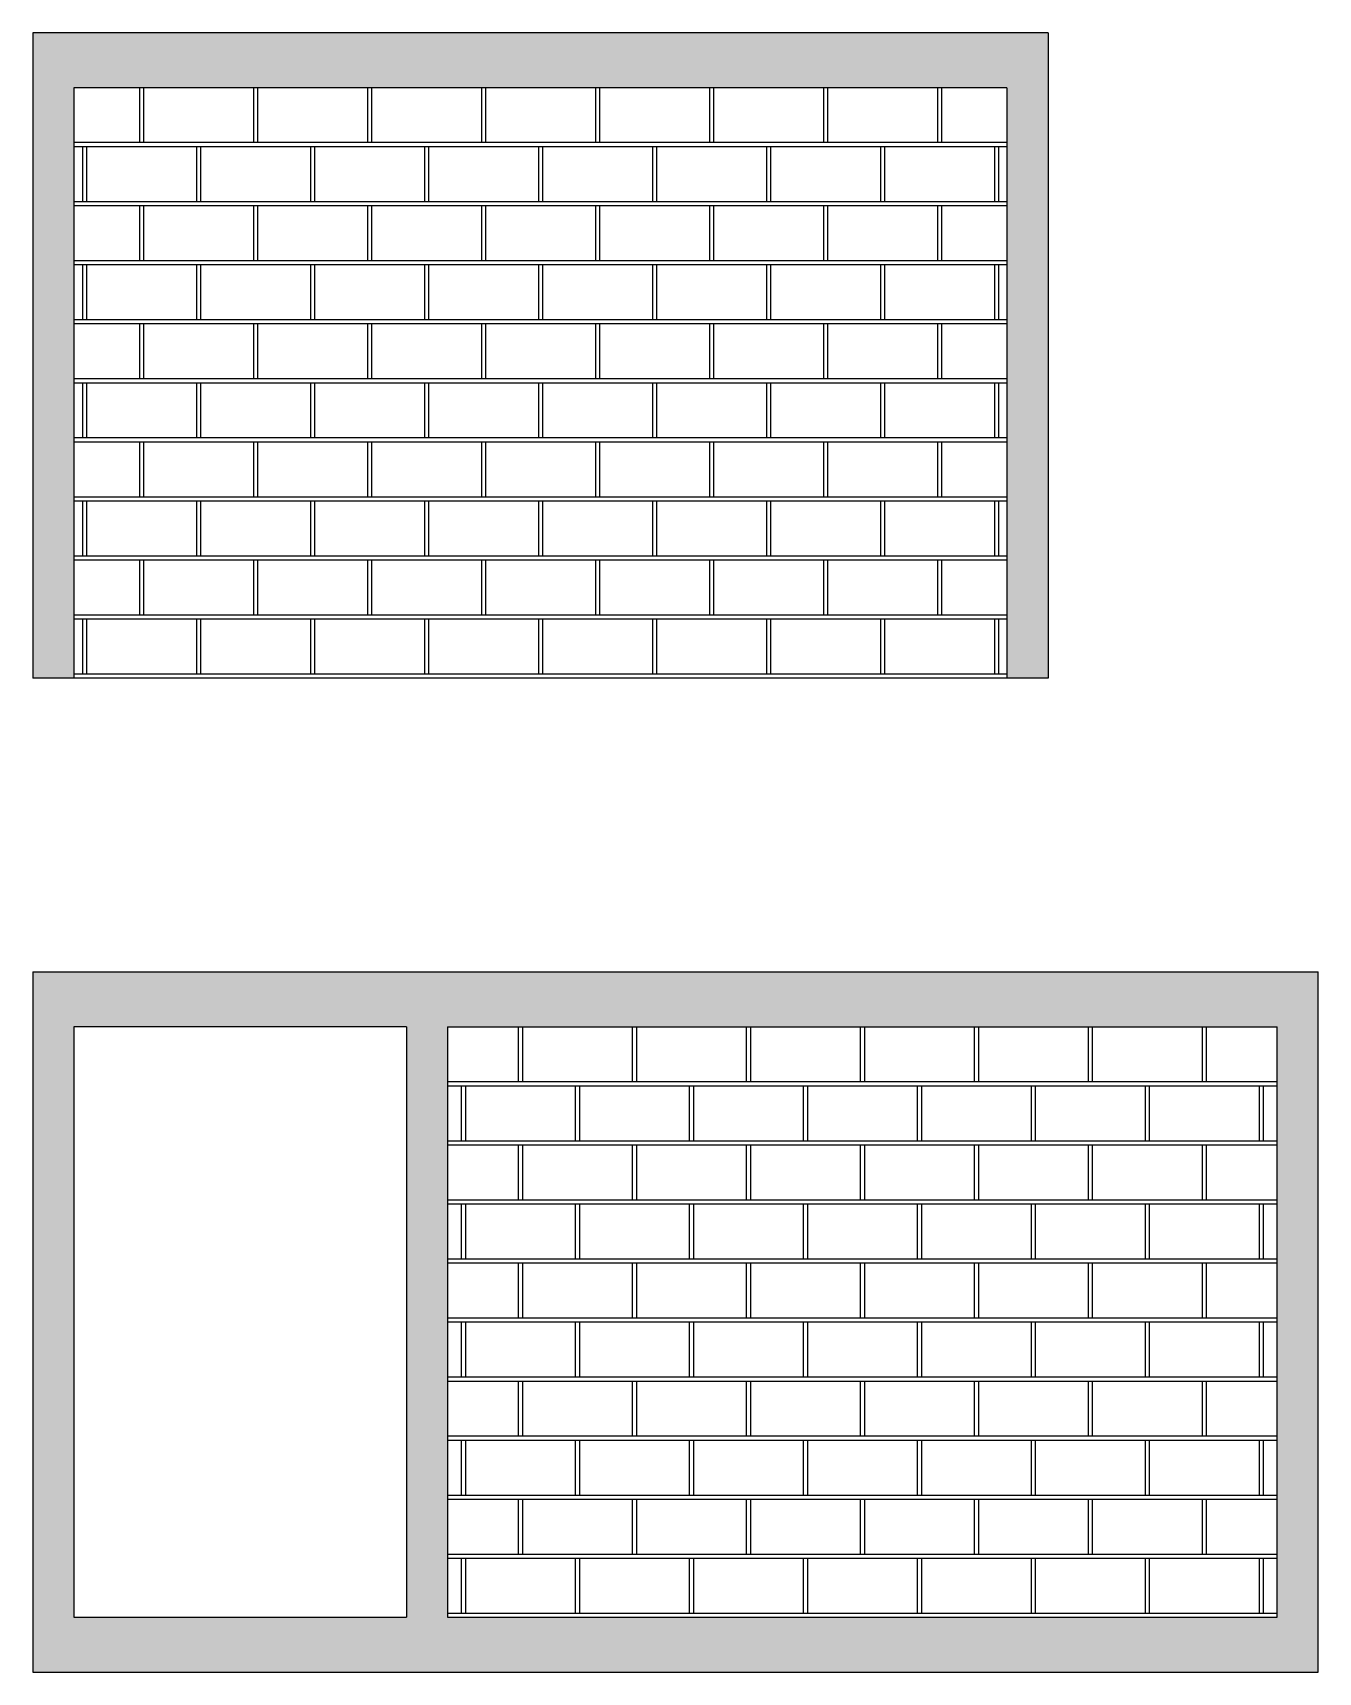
# Model space of a CAD drawing. Header units: millimetres. Extents: x 1263 to 3002, y 1308 to 2683.
# Drawn here: x 1502.09 to 1506.77, y 1346.39 to 1352.36 of the extents above; entities that cross this region are included whole.
import ezdxf

# ---------------------------------------------------------------- set-up
doc = ezdxf.new("R2010")
doc.units = ezdxf.units.MM

msp = doc.modelspace()

# ---------------------------------------------------------------- hatches: boundary and pattern name
h = msp.add_hatch()
h.set_pattern_fill('AR-CONC', color=256, scale=0.0009)
h.paths.add_polyline_path([(1505.78492, 1352.35988), (1502.08818, 1352.35988), (1502.08818, 1350.00988), (1502.23818, 1350.00988), (1502.23818, 1352.15988), (1505.63492, 1352.15988), (1505.63492, 1350.00988), (1505.78492, 1350.00988)])
h = msp.add_hatch()
h.set_pattern_fill('AR-CONC', color=256, scale=0.0009)
h.set_pattern_definition([(50, (0, -7.14807), (0.163966202, -0.014345177), [0.017145, -0.188595]), (355, (0, -7.14807), (-0.031719079, 0.171951161), [0.013716, -0.150876526]), (100.451445, (0.01366, -7.14926), (0.132247122, 0.157605977), [0.014571008, -0.16028122]), (46.1842, (0, -7.10235), (0.243971137, -0.037838095), [0.0257175, -0.2828925]), (96.635558, (0.02033, -7.1055), (0.21366372, 0.222683512), [0.02185652, -0.240422047]), (351.184151, (0, -7.10235), (0.21366372, 0.222683512), [0.02057397, -0.22631376]), (21, (0.02286, -7.11378), (0.136452952, -0.092038678), [0.017145, -0.188595]), (326, (0.02286, -7.11378), (0.055621826, 0.16576917), [0.013716, -0.150876]), (71.451445, (0.03423, -7.12145), (0.192074777, 0.073730492), [0.014571008, -0.160280944]), (37.5, (0, -7.148066), (0.002779743, 0.076099535), [0, -0.1490472, 0, -0.153162, 0, -0.1514475]), (7.5, (0, -7.14807), (0.0601376963, 0.0901625173), [0, -0.0873252, 0, -0.1456182, 0, -0.0577215]), (327.5, (-0.05098, -7.148066), (0.1220315357, -0.0051558696), [0, -0.05715, 0, -0.178308, 0, -0.236601]), (317.5, (-0.07384, -7.14807), (0.133316263, 0.022883842), [0, -0.074295, 0, -0.1184148, 0, -0.168021])])
h.paths.add_polyline_path([(1502.08818, 1348.94167), (1502.08818, 1346.39167), (1506.76818, 1346.39167), (1506.76818, 1348.94167)])
h.paths.add_polyline_path([(1503.59834, 1348.74167), (1506.61818, 1348.74167), (1506.61818, 1346.59167), (1503.59834, 1346.59167)], flags=16)
h.paths.add_polyline_path([(1503.44834, 1348.74167), (1503.44834, 1346.59167), (1502.23818, 1346.59167), (1502.23818, 1348.74167)], flags=16)
h.paths.add_polyline_path([(1506.56826, 1348.52667), (1506.56826, 1348.32667), (1503.64826, 1348.32667), (1503.64826, 1348.52667)], flags=0)
h.paths.add_polyline_path([(1506.36076, 1348.31167), (1506.36076, 1348.11167), (1503.85576, 1348.11167), (1503.85576, 1348.31167)], flags=0)
h.paths.add_polyline_path([(1506.56826, 1348.09667), (1506.56826, 1347.89667), (1503.64826, 1347.89667), (1503.64826, 1348.09667)], flags=0)
h.paths.add_polyline_path([(1506.36076, 1347.88167), (1506.36076, 1347.68167), (1503.85576, 1347.68167), (1503.85576, 1347.88167)], flags=0)
h.paths.add_polyline_path([(1506.56826, 1347.66667), (1506.56826, 1347.46667), (1503.64826, 1347.46667), (1503.64826, 1347.66667)], flags=0)
h.paths.add_polyline_path([(1506.36076, 1347.45167), (1506.36076, 1347.25167), (1503.85576, 1347.25167), (1503.85576, 1347.45167)], flags=0)
h.paths.add_polyline_path([(1506.56826, 1347.23667), (1506.56826, 1347.03667), (1503.64826, 1347.03667), (1503.64826, 1347.23667)], flags=0)
h.paths.add_polyline_path([(1506.36076, 1347.02167), (1506.36076, 1346.82167), (1503.85576, 1346.82167), (1503.85576, 1347.02167)], flags=0)
h.paths.add_polyline_path([(1506.56826, 1346.80667), (1506.56826, 1346.60667), (1503.64826, 1346.60667), (1503.64826, 1346.80667)], flags=0)

# ---------------------------------------------------------------- linework, layer by layer
for p, q in [((1502.08818, 1352.35988), (1502.08818, 1350.00988)), ((1505.78492, 1352.35988), (1502.08818, 1352.35988)), ((1505.78492, 1352.35988), (1505.78492, 1350.00988)), ((1502.23818, 1352.15988), (1502.23818, 1350.00988)), ((1505.63492, 1352.15988), (1502.23818, 1352.15988)), ((1502.47655, 1352.15988), (1502.47655, 1351.95988)), ((1502.49155, 1352.15988), (1502.49155, 1351.95988)), ((1502.89155, 1352.15988), (1502.89155, 1351.95988)), ((1502.90655, 1352.15988), (1502.90655, 1351.95988)), ((1503.30655, 1352.15988), (1503.30655, 1351.95988)), ((1503.32155, 1352.15988), (1503.32155, 1351.95988)), ((1503.72155, 1352.15988), (1503.72155, 1351.95988)), ((1503.73655, 1352.15988), (1503.73655, 1351.95988)), ((1504.13655, 1352.15988), (1504.13655, 1351.95988)), ((1504.15155, 1352.15988), (1504.15155, 1351.95988)), ((1504.55155, 1352.15988), (1504.55155, 1351.95988)), ((1504.56655, 1352.15988), (1504.56655, 1351.95988)), ((1504.96655, 1352.15988), (1504.96655, 1351.95988)), ((1504.98155, 1352.15988), (1504.98155, 1351.95988)), ((1505.38155, 1352.15988), (1505.38155, 1351.95988)), ((1505.39655, 1352.15988), (1505.39655, 1351.95988)), ((1505.63492, 1352.15988), (1505.63492, 1350.00988)), ((1505.63492, 1351.95988), (1502.23818, 1351.95988)), ((1505.63492, 1351.94488), (1502.23818, 1351.94488)), ((1502.26905, 1351.94488), (1502.26905, 1351.74488)), ((1502.28405, 1351.94488), (1502.28405, 1351.74488)), ((1502.68405, 1351.94488), (1502.68405, 1351.74488)), ((1502.69905, 1351.94488), (1502.69905, 1351.74488)), ((1503.09905, 1351.94488), (1503.09905, 1351.74488)), ((1503.11405, 1351.94488), (1503.11405, 1351.74488)), ((1503.51405, 1351.94488), (1503.51405, 1351.74488)), ((1503.52905, 1351.94488), (1503.52905, 1351.74488)), ((1503.92905, 1351.94488), (1503.92905, 1351.74488)), ((1503.94405, 1351.94488), (1503.94405, 1351.74488)), ((1504.34405, 1351.94488), (1504.34405, 1351.74488)), ((1504.35905, 1351.94488), (1504.35905, 1351.74488)), ((1504.75905, 1351.94488), (1504.75905, 1351.74488)), ((1504.77405, 1351.94488), (1504.77405, 1351.74488)), ((1505.17405, 1351.94488), (1505.17405, 1351.74488)), ((1505.18905, 1351.94488), (1505.18905, 1351.74488)), ((1505.58905, 1351.94488), (1505.58905, 1351.74488)), ((1505.60405, 1351.94488), (1505.60405, 1351.74488)), ((1505.63492, 1351.74488), (1502.23818, 1351.74488)), ((1505.63492, 1351.72988), (1502.23818, 1351.72988)), ((1502.47655, 1351.72988), (1502.47655, 1351.52988)), ((1502.49155, 1351.72988), (1502.49155, 1351.52988)), ((1502.89155, 1351.72988), (1502.89155, 1351.52988)), ((1502.90655, 1351.72988), (1502.90655, 1351.52988)), ((1503.30655, 1351.72988), (1503.30655, 1351.52988)), ((1503.32155, 1351.72988), (1503.32155, 1351.52988)), ((1503.72155, 1351.72988), (1503.72155, 1351.52988)), ((1503.73655, 1351.72988), (1503.73655, 1351.52988)), ((1504.13655, 1351.72988), (1504.13655, 1351.52988)), ((1504.15155, 1351.72988), (1504.15155, 1351.52988)), ((1504.55155, 1351.72988), (1504.55155, 1351.52988)), ((1504.56655, 1351.72988), (1504.56655, 1351.52988)), ((1504.96655, 1351.72988), (1504.96655, 1351.52988)), ((1504.98155, 1351.72988), (1504.98155, 1351.52988)), ((1505.38155, 1351.72988), (1505.38155, 1351.52988)), ((1505.39655, 1351.72988), (1505.39655, 1351.52988)), ((1505.63492, 1351.52988), (1502.23818, 1351.52988)), ((1505.63492, 1351.51488), (1502.23818, 1351.51488)), ((1502.26905, 1351.51488), (1502.26905, 1351.31488)), ((1502.28405, 1351.51488), (1502.28405, 1351.31488)), ((1502.68405, 1351.51488), (1502.68405, 1351.31488)), ((1502.69905, 1351.51488), (1502.69905, 1351.31488)), ((1503.09905, 1351.51488), (1503.09905, 1351.31488)), ((1503.11405, 1351.51488), (1503.11405, 1351.31488)), ((1503.51405, 1351.51488), (1503.51405, 1351.31488)), ((1503.52905, 1351.51488), (1503.52905, 1351.31488)), ((1503.92905, 1351.51488), (1503.92905, 1351.31488)), ((1503.94405, 1351.51488), (1503.94405, 1351.31488)), ((1504.34405, 1351.51488), (1504.34405, 1351.31488)), ((1504.35905, 1351.51488), (1504.35905, 1351.31488)), ((1504.75905, 1351.51488), (1504.75905, 1351.31488)), ((1504.77405, 1351.51488), (1504.77405, 1351.31488)), ((1505.17405, 1351.51488), (1505.17405, 1351.31488)), ((1505.18905, 1351.51488), (1505.18905, 1351.31488)), ((1505.58905, 1351.51488), (1505.58905, 1351.31488)), ((1505.60405, 1351.51488), (1505.60405, 1351.31488)), ((1505.63492, 1351.31488), (1502.23818, 1351.31488)), ((1505.63492, 1351.29988), (1502.23818, 1351.29988)), ((1502.47655, 1351.29988), (1502.47655, 1351.09988)), ((1502.49155, 1351.29988), (1502.49155, 1351.09988)), ((1502.89155, 1351.29988), (1502.89155, 1351.09988)), ((1502.90655, 1351.29988), (1502.90655, 1351.09988)), ((1503.30655, 1351.29988), (1503.30655, 1351.09988)), ((1503.32155, 1351.29988), (1503.32155, 1351.09988)), ((1503.72155, 1351.29988), (1503.72155, 1351.09988)), ((1503.73655, 1351.29988), (1503.73655, 1351.09988)), ((1504.13655, 1351.29988), (1504.13655, 1351.09988)), ((1504.15155, 1351.29988), (1504.15155, 1351.09988)), ((1504.55155, 1351.29988), (1504.55155, 1351.09988)), ((1504.56655, 1351.29988), (1504.56655, 1351.09988)), ((1504.96655, 1351.29988), (1504.96655, 1351.09988)), ((1504.98155, 1351.29988), (1504.98155, 1351.09988)), ((1505.38155, 1351.29988), (1505.38155, 1351.09988)), ((1505.39655, 1351.29988), (1505.39655, 1351.09988)), ((1505.63492, 1351.09988), (1502.23818, 1351.09988)), ((1505.63492, 1351.08488), (1502.23818, 1351.08488)), ((1502.26905, 1351.08488), (1502.26905, 1350.88488)), ((1502.28405, 1351.08488), (1502.28405, 1350.88488)), ((1502.68405, 1351.08488), (1502.68405, 1350.88488)), ((1502.69905, 1351.08488), (1502.69905, 1350.88488)), ((1503.09905, 1351.08488), (1503.09905, 1350.88488)), ((1503.11405, 1351.08488), (1503.11405, 1350.88488)), ((1503.51405, 1351.08488), (1503.51405, 1350.88488)), ((1503.52905, 1351.08488), (1503.52905, 1350.88488)), ((1503.92905, 1351.08488), (1503.92905, 1350.88488)), ((1503.94405, 1351.08488), (1503.94405, 1350.88488)), ((1504.34405, 1351.08488), (1504.34405, 1350.88488)), ((1504.35905, 1351.08488), (1504.35905, 1350.88488)), ((1504.75905, 1351.08488), (1504.75905, 1350.88488)), ((1504.77405, 1351.08488), (1504.77405, 1350.88488)), ((1505.17405, 1351.08488), (1505.17405, 1350.88488)), ((1505.18905, 1351.08488), (1505.18905, 1350.88488)), ((1505.58905, 1351.08488), (1505.58905, 1350.88488)), ((1505.60405, 1351.08488), (1505.60405, 1350.88488)), ((1505.63492, 1350.88488), (1502.23818, 1350.88488)), ((1505.63492, 1350.86988), (1502.23818, 1350.86988)), ((1502.47655, 1350.86988), (1502.47655, 1350.66988)), ((1502.49155, 1350.86988), (1502.49155, 1350.66988)), ((1502.89155, 1350.86988), (1502.89155, 1350.66988)), ((1502.90655, 1350.86988), (1502.90655, 1350.66988)), ((1503.30655, 1350.86988), (1503.30655, 1350.66988)), ((1503.32155, 1350.86988), (1503.32155, 1350.66988)), ((1503.72155, 1350.86988), (1503.72155, 1350.66988)), ((1503.73655, 1350.86988), (1503.73655, 1350.66988)), ((1504.13655, 1350.86988), (1504.13655, 1350.66988)), ((1504.15155, 1350.86988), (1504.15155, 1350.66988)), ((1504.55155, 1350.86988), (1504.55155, 1350.66988)), ((1504.56655, 1350.86988), (1504.56655, 1350.66988)), ((1504.96655, 1350.86988), (1504.96655, 1350.66988)), ((1504.98155, 1350.86988), (1504.98155, 1350.66988)), ((1505.38155, 1350.86988), (1505.38155, 1350.66988)), ((1505.39655, 1350.86988), (1505.39655, 1350.66988)), ((1505.63492, 1350.66988), (1502.23818, 1350.66988)), ((1505.63492, 1350.65488), (1502.23818, 1350.65488)), ((1502.26905, 1350.65488), (1502.26905, 1350.45488)), ((1502.28405, 1350.65488), (1502.28405, 1350.45488)), ((1502.68405, 1350.65488), (1502.68405, 1350.45488)), ((1502.69905, 1350.65488), (1502.69905, 1350.45488)), ((1503.09905, 1350.65488), (1503.09905, 1350.45488)), ((1503.11405, 1350.65488), (1503.11405, 1350.45488)), ((1503.51405, 1350.65488), (1503.51405, 1350.45488)), ((1503.52905, 1350.65488), (1503.52905, 1350.45488)), ((1503.92905, 1350.65488), (1503.92905, 1350.45488)), ((1503.94405, 1350.65488), (1503.94405, 1350.45488)), ((1504.34405, 1350.65488), (1504.34405, 1350.45488)), ((1504.35905, 1350.65488), (1504.35905, 1350.45488)), ((1504.75905, 1350.65488), (1504.75905, 1350.45488)), ((1504.77405, 1350.65488), (1504.77405, 1350.45488)), ((1505.17405, 1350.65488), (1505.17405, 1350.45488)), ((1505.18905, 1350.65488), (1505.18905, 1350.45488)), ((1505.58905, 1350.65488), (1505.58905, 1350.45488)), ((1505.60405, 1350.65488), (1505.60405, 1350.45488)), ((1505.63492, 1350.45488), (1502.23818, 1350.45488)), ((1505.63492, 1350.43988), (1502.23818, 1350.43988)), ((1502.47655, 1350.43988), (1502.47655, 1350.23988)), ((1502.49155, 1350.43988), (1502.49155, 1350.23988)), ((1502.89155, 1350.43988), (1502.89155, 1350.23988)), ((1502.90655, 1350.43988), (1502.90655, 1350.23988)), ((1503.30655, 1350.43988), (1503.30655, 1350.23988)), ((1503.32155, 1350.43988), (1503.32155, 1350.23988)), ((1503.72155, 1350.43988), (1503.72155, 1350.23988)), ((1503.73655, 1350.43988), (1503.73655, 1350.23988)), ((1504.13655, 1350.43988), (1504.13655, 1350.23988)), ((1504.15155, 1350.43988), (1504.15155, 1350.23988)), ((1504.55155, 1350.43988), (1504.55155, 1350.23988)), ((1504.56655, 1350.43988), (1504.56655, 1350.23988)), ((1504.96655, 1350.43988), (1504.96655, 1350.23988)), ((1504.98155, 1350.43988), (1504.98155, 1350.23988)), ((1505.38155, 1350.43988), (1505.38155, 1350.23988)), ((1505.39655, 1350.43988), (1505.39655, 1350.23988)), ((1505.63492, 1350.23988), (1502.23818, 1350.23988)), ((1505.63492, 1350.22488), (1502.23818, 1350.22488)), ((1502.26905, 1350.22488), (1502.26905, 1350.02488)), ((1502.28405, 1350.22488), (1502.28405, 1350.02488)), ((1502.68405, 1350.22488), (1502.68405, 1350.02488)), ((1502.69905, 1350.22488), (1502.69905, 1350.02488)), ((1503.09905, 1350.22488), (1503.09905, 1350.02488)), ((1503.11405, 1350.22488), (1503.11405, 1350.02488)), ((1503.51405, 1350.22488), (1503.51405, 1350.02488)), ((1503.52905, 1350.22488), (1503.52905, 1350.02488)), ((1503.92905, 1350.22488), (1503.92905, 1350.02488)), ((1503.94405, 1350.22488), (1503.94405, 1350.02488)), ((1504.34405, 1350.22488), (1504.34405, 1350.02488)), ((1504.35905, 1350.22488), (1504.35905, 1350.02488)), ((1504.75905, 1350.22488), (1504.75905, 1350.02488)), ((1504.77405, 1350.22488), (1504.77405, 1350.02488)), ((1505.17405, 1350.22488), (1505.17405, 1350.02488)), ((1505.18905, 1350.22488), (1505.18905, 1350.02488)), ((1505.58905, 1350.22488), (1505.58905, 1350.02488)), ((1505.60405, 1350.22488), (1505.60405, 1350.02488)), ((1505.78492, 1350.00988), (1502.08818, 1350.00988)), ((1505.63492, 1350.02488), (1502.23818, 1350.02488)), ((1502.08818, 1348.94167), (1506.76818, 1348.94167)), ((1502.08818, 1348.94167), (1502.08818, 1346.39167)), ((1506.76818, 1346.39167), (1506.76818, 1348.94167)), ((1502.23818, 1348.74167), (1502.23818, 1346.59167)), ((1503.44834, 1348.74167), (1502.23818, 1348.74167)), ((1503.44834, 1348.74167), (1503.44834, 1346.59167)), ((1503.59834, 1348.74167), (1503.59834, 1346.59167)), ((1503.59834, 1348.74167), (1506.61818, 1348.74167)), ((1503.85576, 1348.74167), (1503.85576, 1348.54167)), ((1503.87076, 1348.74167), (1503.87076, 1348.54167)), ((1504.27076, 1348.74167), (1504.27076, 1348.54167)), ((1504.28576, 1348.74167), (1504.28576, 1348.54167)), ((1504.68576, 1348.74167), (1504.68576, 1348.54167)), ((1504.70076, 1348.74167), (1504.70076, 1348.54167)), ((1505.10076, 1348.74167), (1505.10076, 1348.54167)), ((1505.11576, 1348.74167), (1505.11576, 1348.54167)), ((1505.51576, 1348.74167), (1505.51576, 1348.54167)), ((1505.53076, 1348.74167), (1505.53076, 1348.54167)), ((1505.93076, 1348.74167), (1505.93076, 1348.54167)), ((1505.94576, 1348.74167), (1505.94576, 1348.54167)), ((1506.34576, 1348.74167), (1506.34576, 1348.54167)), ((1506.36076, 1348.74167), (1506.36076, 1348.54167)), ((1506.61818, 1346.59167), (1506.61818, 1348.74167)), ((1503.59834, 1348.54167), (1506.61818, 1348.54167)), ((1503.59834, 1348.52667), (1506.61818, 1348.52667)), ((1503.64826, 1348.52667), (1503.64826, 1348.32667)), ((1503.66326, 1348.52667), (1503.66326, 1348.32667)), ((1504.06326, 1348.52667), (1504.06326, 1348.32667)), ((1504.07826, 1348.52667), (1504.07826, 1348.32667)), ((1504.47826, 1348.52667), (1504.47826, 1348.32667)), ((1504.49326, 1348.52667), (1504.49326, 1348.32667)), ((1504.89326, 1348.52667), (1504.89326, 1348.32667)), ((1504.90826, 1348.52667), (1504.90826, 1348.32667)), ((1505.30826, 1348.52667), (1505.30826, 1348.32667)), ((1505.32326, 1348.52667), (1505.32326, 1348.32667)), ((1505.72326, 1348.52667), (1505.72326, 1348.32667)), ((1505.73826, 1348.52667), (1505.73826, 1348.32667)), ((1506.13826, 1348.52667), (1506.13826, 1348.32667)), ((1506.15326, 1348.52667), (1506.15326, 1348.32667)), ((1506.55326, 1348.52667), (1506.55326, 1348.32667)), ((1506.56826, 1348.52667), (1506.56826, 1348.32667)), ((1503.59834, 1348.32667), (1506.61818, 1348.32667)), ((1503.59834, 1348.31167), (1506.61818, 1348.31167)), ((1503.85576, 1348.31167), (1503.85576, 1348.11167)), ((1503.87076, 1348.31167), (1503.87076, 1348.11167)), ((1504.27076, 1348.31167), (1504.27076, 1348.11167)), ((1504.28576, 1348.31167), (1504.28576, 1348.11167)), ((1504.68576, 1348.31167), (1504.68576, 1348.11167)), ((1504.70076, 1348.31167), (1504.70076, 1348.11167)), ((1505.10076, 1348.31167), (1505.10076, 1348.11167)), ((1505.11576, 1348.31167), (1505.11576, 1348.11167)), ((1505.51576, 1348.31167), (1505.51576, 1348.11167)), ((1505.53076, 1348.31167), (1505.53076, 1348.11167)), ((1505.93076, 1348.31167), (1505.93076, 1348.11167)), ((1505.94576, 1348.31167), (1505.94576, 1348.11167)), ((1506.34576, 1348.31167), (1506.34576, 1348.11167)), ((1506.36076, 1348.31167), (1506.36076, 1348.11167)), ((1503.59834, 1348.11167), (1506.61818, 1348.11167)), ((1503.59834, 1348.09667), (1506.61818, 1348.09667)), ((1503.64826, 1348.09667), (1503.64826, 1347.89667)), ((1503.66326, 1348.09667), (1503.66326, 1347.89667)), ((1504.06326, 1348.09667), (1504.06326, 1347.89667)), ((1504.07826, 1348.09667), (1504.07826, 1347.89667)), ((1504.47826, 1348.09667), (1504.47826, 1347.89667)), ((1504.49326, 1348.09667), (1504.49326, 1347.89667)), ((1504.89326, 1348.09667), (1504.89326, 1347.89667)), ((1504.90826, 1348.09667), (1504.90826, 1347.89667)), ((1505.30826, 1348.09667), (1505.30826, 1347.89667)), ((1505.32326, 1348.09667), (1505.32326, 1347.89667)), ((1505.72326, 1348.09667), (1505.72326, 1347.89667)), ((1505.73826, 1348.09667), (1505.73826, 1347.89667)), ((1506.13826, 1348.09667), (1506.13826, 1347.89667)), ((1506.15326, 1348.09667), (1506.15326, 1347.89667)), ((1506.55326, 1348.09667), (1506.55326, 1347.89667)), ((1506.56826, 1348.09667), (1506.56826, 1347.89667)), ((1503.59834, 1347.89667), (1506.61818, 1347.89667)), ((1503.59834, 1347.88167), (1506.61818, 1347.88167)), ((1503.85576, 1347.88167), (1503.85576, 1347.68167)), ((1503.87076, 1347.88167), (1503.87076, 1347.68167)), ((1504.27076, 1347.88167), (1504.27076, 1347.68167)), ((1504.28576, 1347.88167), (1504.28576, 1347.68167)), ((1504.68576, 1347.88167), (1504.68576, 1347.68167)), ((1504.70076, 1347.88167), (1504.70076, 1347.68167)), ((1505.10076, 1347.88167), (1505.10076, 1347.68167)), ((1505.11576, 1347.88167), (1505.11576, 1347.68167)), ((1505.51576, 1347.88167), (1505.51576, 1347.68167)), ((1505.53076, 1347.88167), (1505.53076, 1347.68167)), ((1505.93076, 1347.88167), (1505.93076, 1347.68167)), ((1505.94576, 1347.88167), (1505.94576, 1347.68167)), ((1506.34576, 1347.88167), (1506.34576, 1347.68167)), ((1506.36076, 1347.88167), (1506.36076, 1347.68167)), ((1503.59834, 1347.68167), (1506.61818, 1347.68167)), ((1503.59834, 1347.66667), (1506.61818, 1347.66667)), ((1503.64826, 1347.66667), (1503.64826, 1347.46667)), ((1503.66326, 1347.66667), (1503.66326, 1347.46667)), ((1504.06326, 1347.66667), (1504.06326, 1347.46667)), ((1504.07826, 1347.66667), (1504.07826, 1347.46667)), ((1504.47826, 1347.66667), (1504.47826, 1347.46667)), ((1504.49326, 1347.66667), (1504.49326, 1347.46667)), ((1504.89326, 1347.66667), (1504.89326, 1347.46667)), ((1504.90826, 1347.66667), (1504.90826, 1347.46667)), ((1505.30826, 1347.66667), (1505.30826, 1347.46667)), ((1505.32326, 1347.66667), (1505.32326, 1347.46667)), ((1505.72326, 1347.66667), (1505.72326, 1347.46667)), ((1505.73826, 1347.66667), (1505.73826, 1347.46667)), ((1506.13826, 1347.66667), (1506.13826, 1347.46667)), ((1506.15326, 1347.66667), (1506.15326, 1347.46667)), ((1506.55326, 1347.66667), (1506.55326, 1347.46667)), ((1506.56826, 1347.66667), (1506.56826, 1347.46667)), ((1503.59834, 1347.46667), (1506.61818, 1347.46667)), ((1503.59834, 1347.45167), (1506.61818, 1347.45167)), ((1503.85576, 1347.45167), (1503.85576, 1347.25167)), ((1503.87076, 1347.45167), (1503.87076, 1347.25167)), ((1504.27076, 1347.45167), (1504.27076, 1347.25167)), ((1504.28576, 1347.45167), (1504.28576, 1347.25167)), ((1504.68576, 1347.45167), (1504.68576, 1347.25167)), ((1504.70076, 1347.45167), (1504.70076, 1347.25167)), ((1505.10076, 1347.45167), (1505.10076, 1347.25167)), ((1505.11576, 1347.45167), (1505.11576, 1347.25167)), ((1505.51576, 1347.45167), (1505.51576, 1347.25167)), ((1505.53076, 1347.45167), (1505.53076, 1347.25167)), ((1505.93076, 1347.45167), (1505.93076, 1347.25167)), ((1505.94576, 1347.45167), (1505.94576, 1347.25167)), ((1506.34576, 1347.45167), (1506.34576, 1347.25167)), ((1506.36076, 1347.45167), (1506.36076, 1347.25167)), ((1503.59834, 1347.25167), (1506.61818, 1347.25167)), ((1503.59834, 1347.23667), (1506.61818, 1347.23667)), ((1503.64826, 1347.23667), (1503.64826, 1347.03667)), ((1503.66326, 1347.23667), (1503.66326, 1347.03667)), ((1504.06326, 1347.23667), (1504.06326, 1347.03667)), ((1504.07826, 1347.23667), (1504.07826, 1347.03667)), ((1504.47826, 1347.23667), (1504.47826, 1347.03667)), ((1504.49326, 1347.23667), (1504.49326, 1347.03667)), ((1504.89326, 1347.23667), (1504.89326, 1347.03667)), ((1504.90826, 1347.23667), (1504.90826, 1347.03667)), ((1505.30826, 1347.23667), (1505.30826, 1347.03667)), ((1505.32326, 1347.23667), (1505.32326, 1347.03667)), ((1505.72326, 1347.23667), (1505.72326, 1347.03667)), ((1505.73826, 1347.23667), (1505.73826, 1347.03667)), ((1506.13826, 1347.23667), (1506.13826, 1347.03667)), ((1506.15326, 1347.23667), (1506.15326, 1347.03667)), ((1506.55326, 1347.23667), (1506.55326, 1347.03667)), ((1506.56826, 1347.23667), (1506.56826, 1347.03667)), ((1503.59834, 1347.03667), (1506.61818, 1347.03667)), ((1503.59834, 1347.02167), (1506.61818, 1347.02167)), ((1503.85576, 1347.02167), (1503.85576, 1346.82167)), ((1503.87076, 1347.02167), (1503.87076, 1346.82167)), ((1504.27076, 1347.02167), (1504.27076, 1346.82167)), ((1504.28576, 1347.02167), (1504.28576, 1346.82167)), ((1504.68576, 1347.02167), (1504.68576, 1346.82167)), ((1504.70076, 1347.02167), (1504.70076, 1346.82167)), ((1505.10076, 1347.02167), (1505.10076, 1346.82167)), ((1505.11576, 1347.02167), (1505.11576, 1346.82167)), ((1505.51576, 1347.02167), (1505.51576, 1346.82167)), ((1505.53076, 1347.02167), (1505.53076, 1346.82167)), ((1505.93076, 1347.02167), (1505.93076, 1346.82167)), ((1505.94576, 1347.02167), (1505.94576, 1346.82167)), ((1506.34576, 1347.02167), (1506.34576, 1346.82167)), ((1506.36076, 1347.02167), (1506.36076, 1346.82167)), ((1503.59834, 1346.82167), (1506.61818, 1346.82167)), ((1503.59834, 1346.80667), (1506.61818, 1346.80667)), ((1503.64826, 1346.80667), (1503.64826, 1346.60667)), ((1503.66326, 1346.80667), (1503.66326, 1346.60667)), ((1504.06326, 1346.80667), (1504.06326, 1346.60667)), ((1504.07826, 1346.80667), (1504.07826, 1346.60667)), ((1504.47826, 1346.80667), (1504.47826, 1346.60667)), ((1504.49326, 1346.80667), (1504.49326, 1346.60667)), ((1504.89326, 1346.80667), (1504.89326, 1346.60667)), ((1504.90826, 1346.80667), (1504.90826, 1346.60667)), ((1505.30826, 1346.80667), (1505.30826, 1346.60667)), ((1505.32326, 1346.80667), (1505.32326, 1346.60667)), ((1505.72326, 1346.80667), (1505.72326, 1346.60667)), ((1505.73826, 1346.80667), (1505.73826, 1346.60667)), ((1506.13826, 1346.80667), (1506.13826, 1346.60667)), ((1506.15326, 1346.80667), (1506.15326, 1346.60667)), ((1506.55326, 1346.80667), (1506.55326, 1346.60667)), ((1506.56826, 1346.80667), (1506.56826, 1346.60667)), ((1503.59834, 1346.60667), (1506.61818, 1346.60667)), ((1502.23818, 1346.59167), (1503.44834, 1346.59167)), ((1503.59834, 1346.59167), (1506.61818, 1346.59167)), ((1502.08818, 1346.39167), (1506.76818, 1346.39167))]:
    msp.add_line(p, q)

doc.saveas('drawing.dxf')
